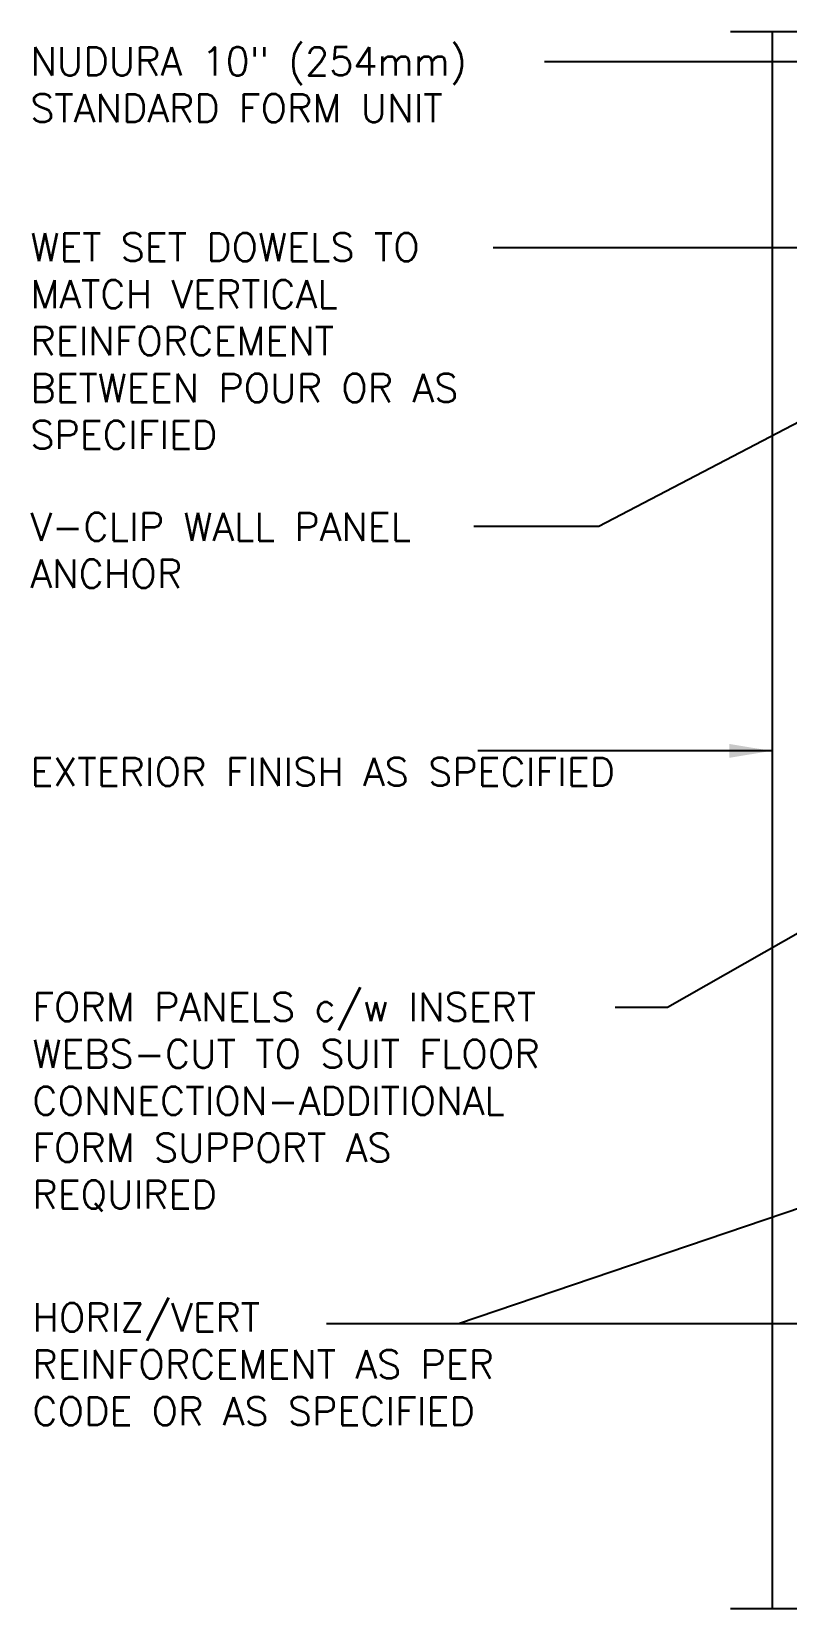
# Model space of a CAD drawing. Header units: inches. Extents: x 248.5 to 304.8, y 147.1 to 213.
# Drawn here: x 248.5 to 268.63, y 169.98 to 212.01 of the extents above; entities that cross this region are included whole.
import ezdxf

# ---------------------------------------------------------------- set-up
doc = ezdxf.new("R2010")
doc.units = ezdxf.units.IN
doc.header["$MEASUREMENT"] = 0
doc.layers.add('LINE9', color=9, linetype='Continuous')
doc.layers.add('TEXT', color=4, linetype='Continuous')
doc.styles.add('DIM', font='romans.shx', dxfattribs={"width": 0.7})
doc.styles.add('ROMANS', font='romans.shx', dxfattribs={"height": 0.75})
doc.dimstyles.new('ext_12', dxfattribs={"dimscale": 12, "dimtxt": 0.09375, "dimasz": 0.09375, "dimexe": 0.09375, "dimexo": 0.0625, "dimgap": 0.0625, "dimtad": 1, "dimdec": 1, "dimzin": 3, "dimdsep": 46, "dimlunit": 4, "dimtxsty": 'DIM', "dimcen": 0.09, "dimdle": 0.09375, "dimclrt": 4, "dimadec": 0, "dimazin": 0, "dimtfac": 1, "dimtdec": 1, "dimtmove": 2, "dimatfit": 3, "dimfxl": 1, "dimfrac": 2, "dimtolj": 1, "dimtzin": 0, "dimarcsym": 0})

msp = doc.modelspace()

# ---------------------------------------------------------------- linework, layer by layer
at = {"layer": 'LINE9'}
for p, q in [((267.138, 212.012), (274.944, 212.012)), ((268.257, 169.985), (268.257, 212.012)), ((267.138, 169.985), (274.944, 169.985))]:
    msp.add_line(p, q, dxfattribs=at)

# ---------------------------------------------------------------- texts
at = {"layer": 'TEXT', "char_height": 0.75, "attachment_point": 4, "style": 'ROMANS'}
for s, insert, width in [('NUDURA 10" (254mm) STANDARD FORM UNIT', (248.467, 210.593), 14.95852), ('WET SET DOWELS TO MATCH VERTICAL REINFORCEMENT BETWEEN POUR OR AS SPECIFIED', (248.467, 203.763), 12.95276), ('V-CLIP WALL PANEL ANCHOR', (248.467, 198.187), 12.01477), ('EXTERIOR FINISH AS SPECIFIED', (248.467, 192.28), 15.10061), ('FORM PANELS c/w INSERT WEBS-CUT TO SUIT FLOOR CONNECTION-ADDITIONAL\\PFORM SUPPORT AS \\PREQUIRED', (248.519, 183.48), 17.8384), ('HORIZ/VERT REINFORCEMENT AS PER CODE OR AS SPECIFIED', (248.519, 176.492), 15.33694)]:
    msp.add_mtext(s, dxfattribs=dict(at, insert=insert, width=width))

# ---------------------------------------------------------------- leaders
at = {"layer": 'TEXT'}
for points in [[(270.472, 211.205), (262.176, 211.205)], [(273.975, 206.244), (260.808, 206.244)], [(272.588, 203.494), (263.628, 198.823), (260.29, 198.823)], [(270.393, 188.808), (265.456, 186.004), (264.061, 186.004)], [(275.698, 182.936), (259.883, 177.566), (256.369, 177.566)], [(276.615, 177.566), (259.883, 177.566), (256.369, 177.566)]]:
    msp.add_leader(points, dimstyle='ext_12', dxfattribs=at)
msp.add_leader([(268.23, 192.84), (260.399, 192.84)], dimstyle='ext_12', override={"dimgap": 0.0625, "dimtad": 0}, dxfattribs=at)

doc.saveas('drawing.dxf')
